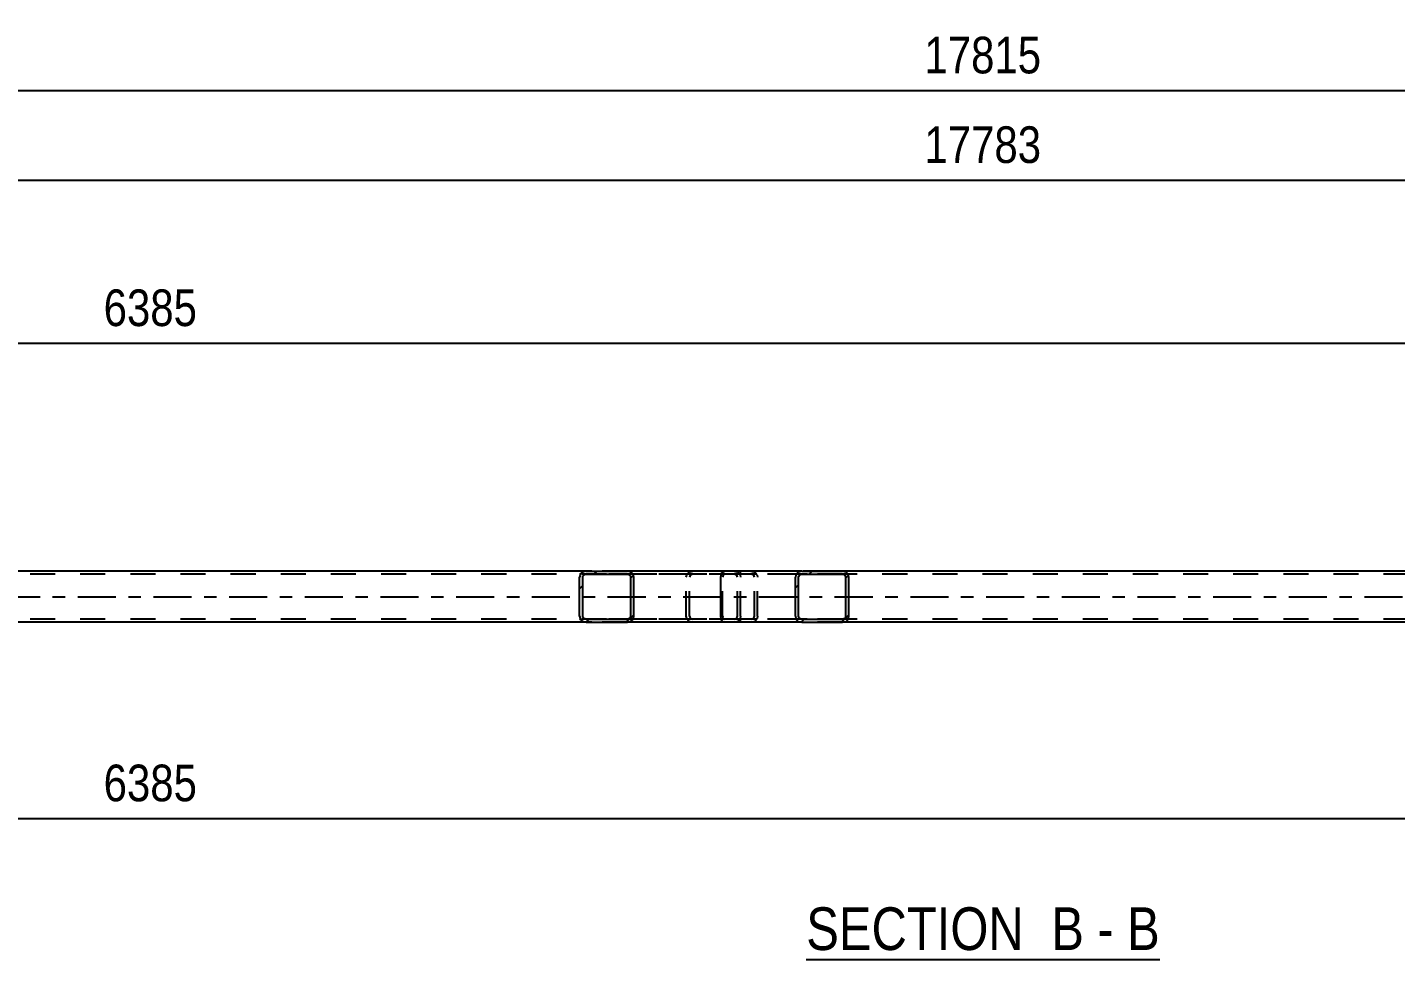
# Model space of a CAD drawing. Header units: millimetres. Extents: x 0 to 841, y 0 to 594.
# Drawn here: x 364.4 to 471.4, y 197.6 to 270.5 of the extents above; entities that cross this region are included whole.
import ezdxf

# ---------------------------------------------------------------- set-up
doc = ezdxf.new("R2010")
doc.units = ezdxf.units.MM
doc.linetypes.add('DXK_LINE_DOT2', pattern=[3.9198, 1.9599, -1.9599])
doc.linetypes.add('DXK_LINE_DOT3', pattern=[5.9187, 2.979, -0.9799, 0.9799, -0.9799])
doc.styles.add('Arial Narrow', font='ARIALN.TTF', dxfattribs={"height": 0.2})

# ---------------------------------------------------------------- blocks, each defined once
blk = doc.blocks.new('Unknown-122573939-12 - 2767')
at = {"color": 6, "linetype": 'Continuous'}
blk.add_line((425.33, 197.56), (452.97, 197.56), dxfattribs=at)
at = {"color": 0, "linetype": 'Continuous'}
for points in [[(443.44, 198.31), (443.44, 201.81), (425.33, 201.81), (425.33, 198.31)], [(447.04, 198.31), (447.04, 201.81), (444.49, 201.81), (444.49, 198.31)], [(449.37, 198.31), (449.37, 201.81), (448.09, 201.81), (448.09, 198.31)], [(452.97, 198.31), (452.97, 201.81), (450.42, 201.81), (450.42, 198.31)]]:
    blk.add_wipeout(points, dxfattribs=at)
at = {"color": 7, "linetype": 'Continuous', "style": 'Arial Narrow'}
for s, p in [('SECTION ', (425.33, 198.31)), ('B', (444.49, 198.31)), ('B', (450.42, 198.31)), ('-', (448.09, 198.31))]:
    blk.add_text(s, height=3.34, dxfattribs=at).set_placement(p)
blk = doc.blocks.new('Part-122573939-2857 - 2767')
at = {"linetype": 'Continuous'}
h = blk.add_hatch(dxfattribs=at)
h.set_pattern_fill('', scale=0.7, style=0, pattern_type=0)
h.set_pattern_definition([(45, (411.8143, 227.6517), (-1.57154, 1.57154), [])])
h.paths.add_polyline_path([(411.85, 227.47), (411.81, 227.65), (411.7, 227.81), (411.54, 227.91), (411.34, 227.95), (408.11, 227.95), (407.91, 227.91), (407.75, 227.81), (407.64, 227.65), (407.6, 227.47), (407.6, 224.43), (407.64, 224.24), (407.75, 224.09), (407.91, 223.98), (408.11, 223.95), (411.34, 223.95), (411.54, 223.98), (411.7, 224.09), (411.81, 224.24), (411.85, 224.43)])
h.paths.add_polyline_path([(411.58, 224.34), (411.52, 224.26), (411.44, 224.21), (411.34, 224.19), (408.11, 224.19), (408.01, 224.21), (407.93, 224.26), (407.87, 224.34), (407.85, 224.43), (407.85, 227.47), (407.87, 227.56), (407.93, 227.64), (408.01, 227.69), (408.11, 227.71), (411.34, 227.71), (411.44, 227.69), (411.52, 227.64), (411.58, 227.56), (411.6, 227.47), (411.6, 224.43)])
at = {"color": 2, "linetype": 'Continuous'}
for p, q in [((408.11, 227.95), (407.91, 227.91)), ((408.11, 227.95), (411.34, 227.95)), ((418.93, 227.95), (411.34, 227.95)), ((411.54, 227.91), (411.34, 227.95)), ((407.64, 227.65), (407.6, 227.47)), ((407.6, 224.43), (407.6, 227.47)), ((407.85, 227.47), (407.87, 227.56)), ((407.85, 224.43), (407.85, 227.47)), ((407.87, 227.56), (407.93, 227.64)), ((407.93, 227.64), (408.01, 227.69)), ((408.01, 227.69), (408.11, 227.71)), ((408.11, 227.71), (411.34, 227.71)), ((411.34, 227.71), (411.44, 227.69)), ((411.44, 227.69), (411.52, 227.64)), ((411.52, 227.64), (411.58, 227.56)), ((411.58, 227.56), (411.6, 227.47)), ((411.6, 224.43), (411.6, 227.47)), ((411.85, 227.47), (411.81, 227.65)), ((411.85, 224.43), (411.85, 227.47)), ((407.6, 224.43), (407.64, 224.24)), ((407.87, 224.34), (407.85, 224.43)), ((407.93, 224.26), (407.87, 224.34)), ((407.91, 223.98), (408.11, 223.95)), ((408.01, 224.21), (407.93, 224.26)), ((408.11, 224.19), (408.01, 224.21)), ((408.11, 224.19), (411.34, 224.19)), ((408.11, 223.95), (411.34, 223.95)), ((411.44, 224.21), (411.34, 224.19)), ((411.34, 223.95), (411.54, 223.98)), ((418.93, 223.95), (411.34, 223.95)), ((411.52, 224.26), (411.44, 224.21)), ((411.58, 224.34), (411.52, 224.26)), ((411.6, 224.43), (411.58, 224.34)), ((411.81, 224.24), (411.85, 224.43))]:
    blk.add_line(p, q, dxfattribs=at)
at = {"color": 7, "linetype": 'DXK_LINE_DOT2'}
for p, q in [((411.34, 227.95), (408.11, 227.95)), ((416.26, 227.91), (416.46, 227.95)), ((419.69, 227.95), (418.93, 227.95)), ((419.69, 227.95), (419.89, 227.91)), ((419.69, 227.71), (408.11, 227.71)), ((415.95, 227.47), (415.98, 227.65)), ((415.95, 224.43), (415.95, 227.47)), ((416.22, 227.56), (416.2, 227.47)), ((416.2, 224.43), (416.2, 227.47)), ((416.28, 227.64), (416.22, 227.56)), ((416.36, 227.69), (416.28, 227.64)), ((416.46, 227.71), (416.36, 227.69)), ((419.79, 227.69), (419.69, 227.71)), ((419.87, 227.64), (419.79, 227.69)), ((419.93, 227.56), (419.87, 227.64)), ((419.95, 227.47), (419.93, 227.56)), ((419.95, 224.43), (419.95, 227.47)), ((420.16, 227.65), (420.2, 227.47)), ((420.2, 224.43), (420.2, 227.47)), ((419.69, 224.19), (408.11, 224.19)), ((411.34, 223.95), (408.11, 223.95)), ((415.98, 224.24), (415.95, 224.43)), ((416.2, 224.43), (416.22, 224.34)), ((416.22, 224.34), (416.28, 224.26)), ((416.46, 223.95), (416.26, 223.98)), ((416.28, 224.26), (416.36, 224.21)), ((416.36, 224.21), (416.46, 224.19)), ((419.69, 223.95), (418.93, 223.95)), ((419.69, 224.19), (419.79, 224.21)), ((419.89, 223.98), (419.69, 223.95)), ((419.79, 224.21), (419.87, 224.26)), ((419.87, 224.26), (419.93, 224.34)), ((419.93, 224.34), (419.95, 224.43)), ((420.2, 224.43), (420.16, 224.24))]:
    blk.add_line(p, q, dxfattribs=at)
at = {"color": 2, "linetype": 'Continuous'}
for centre, start, end in [((408.09, 227.45), 110.7583, 155.68), ((411.36, 227.45), 24.32, 69.2417), ((408.09, 224.45), 204.32, 249.2417), ((411.36, 224.45), 290.7583, 335.68)]:
    blk.add_arc(centre, 0.496, start, end, dxfattribs=at)
at = {"color": 7, "linetype": 'DXK_LINE_DOT2'}
for centre, start, end in [((416.44, 227.45), 110.7583, 155.68), ((419.71, 227.45), 24.32, 69.2417), ((416.44, 224.45), 204.32, 249.2417), ((419.71, 224.45), 290.7583, 335.68)]:
    blk.add_arc(centre, 0.496, start, end, dxfattribs=at)
blk = doc.blocks.new('Part-122573939-3031 - 2767')
at = {"linetype": 'Continuous'}
h = blk.add_hatch(dxfattribs=at)
h.set_pattern_fill('', scale=0.7, style=0, pattern_type=0)
h.set_pattern_definition([(45, (428.6322, 227.6517), (-1.57154, 1.57154), [])])
h.paths.add_polyline_path([(428.67, 227.47), (428.63, 227.65), (428.52, 227.81), (428.36, 227.91), (428.17, 227.95), (424.98, 227.95), (424.79, 227.91), (424.63, 227.81), (424.52, 227.65), (424.48, 227.47), (424.48, 224.43), (424.52, 224.24), (424.63, 224.09), (424.79, 223.98), (424.98, 223.95), (428.17, 223.95), (428.36, 223.98), (428.52, 224.09), (428.63, 224.24), (428.67, 224.43)])
h.paths.add_polyline_path([(428.4, 224.34), (428.35, 224.26), (428.26, 224.21), (428.17, 224.19), (424.98, 224.19), (424.89, 224.21), (424.81, 224.26), (424.75, 224.34), (424.73, 224.43), (424.73, 227.47), (424.75, 227.56), (424.81, 227.64), (424.89, 227.69), (424.98, 227.71), (428.17, 227.71), (428.26, 227.69), (428.35, 227.64), (428.4, 227.56), (428.42, 227.47), (428.42, 224.43)])
at = {"color": 2, "linetype": 'Continuous'}
for p, q in [((418.73, 227.81), (418.82, 227.91)), ((418.82, 227.91), (418.93, 227.95)), ((424.98, 227.95), (418.93, 227.95)), ((424.98, 227.95), (424.79, 227.91)), ((424.98, 227.95), (428.17, 227.95)), ((428.36, 227.91), (428.17, 227.95)), ((418.66, 227.47), (418.68, 227.65)), ((418.66, 224.43), (418.66, 227.47)), ((418.68, 227.65), (418.73, 227.81)), ((424.52, 227.65), (424.48, 227.47)), ((424.48, 224.43), (424.48, 227.47)), ((424.73, 227.47), (424.75, 227.56)), ((424.73, 224.43), (424.73, 227.47)), ((424.75, 227.56), (424.81, 227.64)), ((424.81, 227.64), (424.89, 227.69)), ((424.89, 227.69), (424.98, 227.71)), ((424.98, 227.71), (428.17, 227.71)), ((428.17, 227.71), (428.26, 227.69)), ((428.26, 227.69), (428.35, 227.64)), ((428.35, 227.64), (428.4, 227.56)), ((428.4, 227.56), (428.42, 227.47)), ((428.42, 224.43), (428.42, 227.47)), ((428.67, 227.47), (428.63, 227.65)), ((428.67, 224.43), (428.67, 227.47)), ((418.68, 224.24), (418.66, 224.43)), ((418.73, 224.09), (418.68, 224.24)), ((418.82, 223.98), (418.73, 224.09)), ((418.93, 223.95), (418.82, 223.98)), ((424.98, 223.95), (418.93, 223.95)), ((424.48, 224.43), (424.52, 224.24)), ((424.75, 224.34), (424.73, 224.43)), ((424.81, 224.26), (424.75, 224.34)), ((424.79, 223.98), (424.98, 223.95)), ((424.89, 224.21), (424.81, 224.26)), ((424.98, 224.19), (424.89, 224.21)), ((424.98, 224.19), (428.17, 224.19)), ((424.98, 223.95), (428.17, 223.95)), ((428.26, 224.21), (428.17, 224.19)), ((428.17, 223.95), (428.36, 223.98)), ((428.35, 224.26), (428.26, 224.21)), ((428.4, 224.34), (428.35, 224.26)), ((428.42, 224.43), (428.4, 224.34)), ((428.63, 224.24), (428.67, 224.43))]:
    blk.add_line(p, q, dxfattribs=at)
at = {"color": 7, "linetype": 'DXK_LINE_DOT2'}
for p, q in [((420.2, 227.71), (420.2, 227.95)), ((421.02, 227.95), (421.21, 227.91)), ((428.17, 227.95), (424.98, 227.95)), ((418.8, 227.56), (418.79, 227.47)), ((418.79, 224.43), (418.79, 227.47)), ((418.83, 227.64), (418.8, 227.56)), ((418.87, 227.69), (418.83, 227.64)), ((418.93, 227.71), (418.87, 227.69)), ((428.17, 227.71), (418.93, 227.71)), ((421.11, 227.69), (421.02, 227.71)), ((421.2, 227.64), (421.11, 227.69)), ((421.25, 227.56), (421.2, 227.64)), ((421.27, 227.47), (421.25, 227.56)), ((421.27, 224.43), (421.27, 227.47)), ((421.48, 227.65), (421.52, 227.47)), ((421.52, 224.43), (421.52, 227.47)), ((418.79, 224.43), (418.8, 224.34)), ((418.8, 224.34), (418.83, 224.26)), ((418.83, 224.26), (418.87, 224.21)), ((418.87, 224.21), (418.93, 224.19)), ((428.17, 224.19), (418.93, 224.19)), ((420.2, 223.95), (420.2, 224.19)), ((421.02, 224.19), (421.11, 224.21)), ((421.21, 223.98), (421.02, 223.95)), ((421.11, 224.21), (421.2, 224.26)), ((421.2, 224.26), (421.25, 224.34)), ((421.25, 224.34), (421.27, 224.43)), ((421.52, 224.43), (421.48, 224.24)), ((428.17, 223.95), (424.98, 223.95))]:
    blk.add_line(p, q, dxfattribs=at)
for centre, start, end in [((421.03, 227.45), 23.8494, 68.8059), ((421.03, 224.44), 291.1941, 336.1506)]:
    blk.add_arc(centre, 0.492, start, end, dxfattribs=at)
at = {"color": 2, "linetype": 'Continuous'}
for centre, start, end in [((424.97, 227.45), 111.1941, 156.1506), ((428.18, 227.45), 23.8494, 68.8059), ((424.97, 224.44), 203.8494, 248.8059), ((428.18, 224.44), 291.1941, 336.1506)]:
    blk.add_arc(centre, 0.492, start, end, dxfattribs=at)
blk = doc.blocks.new('Part-122573939-3036 - 2767')
at = {"color": 7, "linetype": 'DXK_LINE_DOT2'}
for p, q in [((760.23, 227.95), (322.97, 227.95)), ((428.17, 227.95), (408.11, 227.95)), ((770.34, 227.71), (107.94, 227.71)), ((770.34, 224.19), (107.94, 224.19)), ((428.17, 223.95), (408.11, 223.95))]:
    blk.add_line(p, q, dxfattribs=at)
at = {"color": 2, "linetype": 'Continuous'}
for p, q in [((408.11, 227.95), (343.03, 227.95)), ((493.24, 227.95), (428.17, 227.95)), ((408.11, 223.95), (343.03, 223.95)), ((493.24, 223.95), (428.17, 223.95))]:
    blk.add_line(p, q, dxfattribs=at)
at = {"color": 7, "linetype": 'DXK_LINE_DOT3'}
blk.add_line((107.94, 225.95), (770.34, 225.95), dxfattribs=at)
blk = doc.blocks.new('StraightDimension-122573939-3074 - 2767')
at = {"color": 7, "linetype": 'Continuous'}
blk.add_line((97.72, 258.54), (780.56, 258.54), dxfattribs=at)
at = {"color": 0}
blk.add_wipeout([(444.31, 259.29), (444.31, 263.49), (433.97, 263.49), (433.97, 259.29)], dxfattribs=at)
at = {"color": 3, "style": 'Arial Narrow'}
blk.add_text('17783', height=2.863, dxfattribs=at).set_placement((434.57, 259.89))
blk = doc.blocks.new('StraightDimension-122573939-3095 - 2767')
at = {"color": 7, "linetype": 'Continuous'}
blk.add_line((97.08, 265.55), (781.2, 265.55), dxfattribs=at)
at = {"color": 0}
blk.add_wipeout([(444.31, 266.3), (444.31, 270.5), (433.97, 270.5), (433.97, 266.3)], dxfattribs=at)
at = {"color": 3, "style": 'Arial Narrow'}
blk.add_text('17815', height=2.863, dxfattribs=at).set_placement((434.57, 266.9))
blk = doc.blocks.new('StraightDimension-122573939-3110 - 2767')
at = {"color": 7, "linetype": 'Continuous'}
for p, q in [((501.75, 237.35), (501.75, 256.22)), ((246.35, 237.35), (246.35, 254.39)), ((247.85, 246.38), (244.85, 245.18)), ((500.25, 245.18), (503.25, 246.38)), ((246.35, 245.78), (501.75, 245.78))]:
    blk.add_line(p, q, dxfattribs=at)
at = {"color": 0}
blk.add_wipeout([(378.3, 246.53), (378.3, 250.73), (369.79, 250.73), (369.79, 246.53)], dxfattribs=at)
at = {"color": 3, "style": 'Arial Narrow'}
blk.add_text('6385', height=2.863, dxfattribs=at).set_placement((370.39, 247.13))
at = {"color": 0, "linetype": 'Continuous'}
blk.add_wipeout([(501.15, 256.82), (496.95, 256.82), (496.95, 246.48), (501.15, 246.48)], dxfattribs=at)
at = {"color": 3, "linetype": 'Continuous', "style": 'Arial Narrow'}
blk.add_text('10167', height=2.863, rotation=90.0002, dxfattribs=at).set_placement((500.55, 247.08))
blk = doc.blocks.new('StraightDimension-122573939-3174 - 2767')
at = {"color": 7, "linetype": 'Continuous'}
for p, q in [((246.35, 214.55), (246.35, 199.99)), ((501.75, 214.55), (501.75, 198.16)), ((247.85, 209.2), (244.85, 208)), ((500.25, 208), (503.25, 209.2)), ((246.35, 208.6), (501.75, 208.6))]:
    blk.add_line(p, q, dxfattribs=at)
at = {"color": 0}
blk.add_wipeout([(378.3, 209.35), (378.3, 213.55), (369.79, 213.55), (369.79, 209.35)], dxfattribs=at)
at = {"color": 3, "style": 'Arial Narrow'}
blk.add_text('6385', height=2.863, dxfattribs=at).set_placement((370.39, 209.95))
at = {"color": 0, "linetype": 'Continuous'}
blk.add_wipeout([(501.15, 207.9), (496.95, 207.9), (496.95, 197.56), (501.15, 197.56)], dxfattribs=at)
at = {"color": 3, "linetype": 'Continuous', "style": 'Arial Narrow'}
blk.add_text('10167', height=2.863, rotation=90.0002, dxfattribs=at).set_placement((500.55, 198.16))

msp = doc.modelspace()

# ---------------------------------------------------------------- block references
for name in ['StraightDimension-122573939-3074 - 2767', 'Part-122573939-3036 - 2767', 'Part-122573939-2857 - 2767', 'Part-122573939-3031 - 2767', 'Unknown-122573939-12 - 2767']:
    msp.add_blockref(name, (0, 0))

# ---------------------------------------------------------------- next in the draw order: block references
for name in ['StraightDimension-122573939-3095 - 2767', 'StraightDimension-122573939-3174 - 2767']:
    msp.add_blockref(name, (0, 0))

# ---------------------------------------------------------------- next in the draw order: block references
msp.add_blockref('StraightDimension-122573939-3110 - 2767', (0, 0))

doc.saveas('drawing.dxf')
